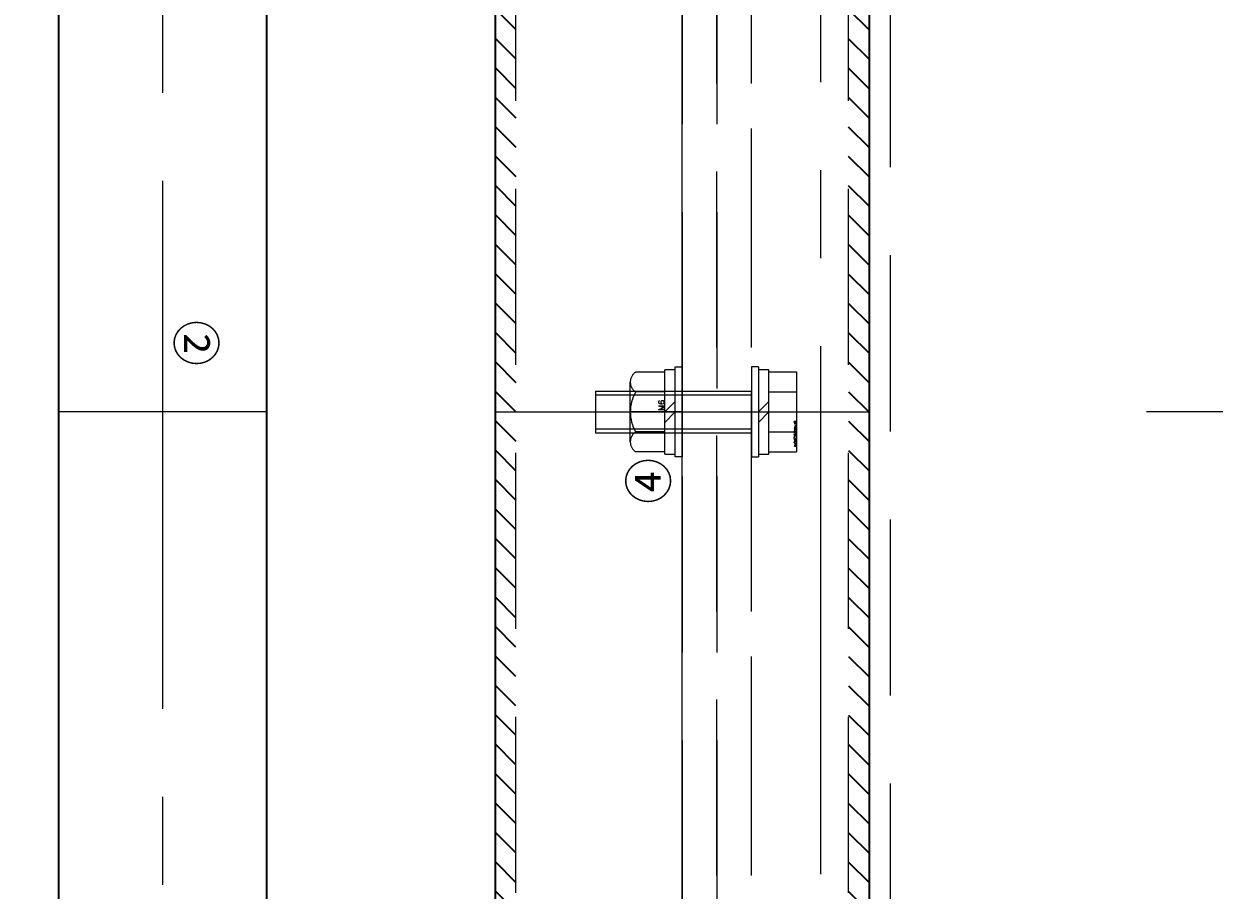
# Model space of a CAD drawing. Header units: millimetres. Extents: x -8731 to 85711, y -14522 to 31379.
# Drawn here: x 28443.4 to 28615.2, y -12586.9 to -12461.9 of the extents above; entities that cross this region are included whole.
import ezdxf

# ---------------------------------------------------------------- set-up
doc = ezdxf.new("R2010")
doc.units = ezdxf.units.MM
doc.header["$LTSCALE"] = 4
doc.header["$PDMODE"] = 99
doc.header["$PDSIZE"] = 1
for name, pattern in [('CENTER2', [28.575, 19.05, -3.175, 3.175, -3.175]), ('HIDDEN', [9.525, 6.35, -3.175]), ('PHANTOM2', [31.75, 15.875, -3.175, 3.175, -3.175, 3.175, -3.175])]:
    doc.linetypes.add(name, pattern=pattern)
for name, color, linetype, lineweight in [('04_HIDDEN', 2, 'HIDDEN', 13), ('05_CENTER', 4, 'CENTER2', 13), ('06_PHANTOM', 2, 'PHANTOM2', 13), ('08_DIM', 3, 'Continuous', 13)]:
    doc.layers.add(name, color=color, linetype=linetype, lineweight=lineweight)
doc.layers.add('10_DRAFT', color=8, linetype='Continuous', lineweight=0, plot=False)
doc.styles.add('KSS_TXT', font='txt.shx', dxfattribs={"bigfont": 'extfont2.shx'})
doc.styles.add('KSS_TXT_L', font='txt.shx', dxfattribs={"height": 9, "bigfont": 'extfont2.shx'})
doc.dimstyles.new('KSS_DIM', dxfattribs={"dimscale": 3, "dimtxt": 3, "dimasz": 2.5, "dimexe": 1.25, "dimexo": 0.625, "dimtad": 1, "dimdsep": 46, "dimtxsty": 'KSS_TXT', "dimblk": 'OPEN30', "dimcen": 0, "dimazin": 2, "dimtfac": 0.75, "dimtmove": 0, "dimatfit": 3, "dimldrblk": 'OPEN30', "dimfxl": 1, "dimtolj": 1, "dimarcsym": 0})

# ---------------------------------------------------------------- blocks, each defined once
blk = doc.blocks.new('A$C48783CE3_1_1')
at = {"layer": '05_CENTER'}
blk.add_line((7.5, 0), (-1265, 0), dxfattribs=at)
blk = doc.blocks.new('A$C621E6506_1_1')
h = blk.add_hatch()
h.set_pattern_fill('_USER', color=3, scale=3, angle=45, pattern_type=0)
h.set_pattern_definition([(45, (-21390.35, -7713.919), (-2.12132034, 2.12132034), [])])
h.paths.add_polyline_path([(0, 27), (0, 24), (106.5, 24), (106.5, 27)])
h.paths.add_polyline_path([(-106.5, 27), (-106.5, 24), (0, 24), (0, 27)])
h.paths.add_polyline_path([(0, -27), (0, -24), (-106.5, -24), (-106.5, -27)])
h.paths.add_polyline_path([(106.5, -27), (106.5, -24), (0, -24), (0, -27)])
at = {"color": 0}
blk.add_lwpolyline([(-106.5, -27), (106.5, -27), (107.5, -26), (107.5, 26), (106.5, 27), (-106.5, 27), (-107.5, 26), (-107.5, -26)], close=True, dxfattribs=at)
at = {"layer": '04_HIDDEN'}
for p, q in [((-107.5, 24), (107.5, 24)), ((-107.5, -24), (107.5, -24))]:
    blk.add_line(p, q, dxfattribs=at)
at = {"layer": '05_CENTER'}
blk.add_line((-194.76, 0), (164.5, 0), dxfattribs=at)
at = {"layer": '10_DRAFT'}
blk.add_line((0, 27), (0, -27), dxfattribs=at)
at = {"layer": '10_DRAFT', "style": 'KSS_TXT'}
blk.add_text('④', height=6, dxfattribs=at).set_placement((-13.25, 1.61))
blk = doc.blocks.new('A$C409C50D6_1_1')
at = {"color": 0}
for p, q in [((1, 15), (219, 15)), ((1, -15), (219, -15))]:
    blk.add_line(p, q, dxfattribs=at)
at = {"layer": '05_CENTER'}
blk.add_line((-37.65, 0), (257.65, 0), dxfattribs=at)
at = {"layer": '10_DRAFT'}
blk.add_line((110, 15), (110, -15), dxfattribs=at)
at = {"layer": '10_DRAFT', "style": 'KSS_TXT'}
blk.add_text('②', height=6, dxfattribs=at).set_placement((96.75, 1.61))
blk = doc.blocks.new('A$C191155EC_1_1')
at = {"layer": '06_PHANTOM', "color": 6}
blk.add_lwpolyline([(-2680, 100), (27, 100), (27, -100), (-2680, -100)], close=True, dxfattribs=at)
at = {"layer": '10_DRAFT'}
blk.add_line((0, 100), (0, -100), dxfattribs=at)
blk = doc.blocks.new('_Open30')
at = {"color": 0, "linetype": 'ByBlock', "lineweight": -2}
for p, q in [((-1, 0.268), (0, 0)), ((0, 0), (-1, -0.268)), ((0, 0), (-1, 0))]:
    blk.add_line(p, q, dxfattribs=at)
blk = doc.blocks.new('*D3559')
at = {"layer": '08_DIM', "color": 0, "lineweight": -2, "transparency": 16777216}
for p, q in [((28509.57, -12417.85), (28398.56, -12417.85)), ((28402.31, -12610.35), (28402.31, -12425.35)), ((28509.57, -12617.85), (28398.56, -12617.85))]:
    blk.add_line(p, q, dxfattribs=at)
at = {"layer": 'Defpoints', "color": 0, "transparency": 16777216}
for p in [(28402.31, -12417.85), (28511.44, -12417.85), (28511.44, -12617.85)]:
    blk.add_point(p, dxfattribs=at)
at = {"layer": '08_DIM', "color": 0, "lineweight": -2, "transparency": 16777216, "xscale": 7.5, "yscale": 7.5, "zscale": 7.5}
for p, rotation in [((28402.31, -12417.85), 90), ((28402.31, -12617.85), 270)]:
    blk.add_blockref('_Open30', p, dxfattribs=dict(at, rotation=rotation))
at = {"layer": '08_DIM', "color": 0, "transparency": 16777216, "char_height": 9, "attachment_point": 5, "rotation": 90, "style": 'KSS_TXT'}
for s, insert in [('\\A1;(濾布幅)', (28408.68, -12517.85)), ('\\A1;200', (28395.93, -12517.85))]:
    blk.add_mtext(s, dxfattribs=dict(at, insert=insert))
blk = doc.blocks.new('A$C5F3F16AD_1_1')
at = {"color": 0}
for points in [[(-105, 10), (105, 10), (105, 15), (-105, 15)], [(-175, 10), (175, 10), (176, 9), (176, -9), (175, -10), (-175, -10), (-176, -9), (-176, 9)]]:
    blk.add_lwpolyline(points, close=True, dxfattribs=at)
at = {"layer": '05_CENTER'}
for p, q in [((0, 19.82), (0, 4.95)), ((-181, 0), (181, 0))]:
    blk.add_line(p, q, dxfattribs=at)
blk = doc.blocks.new('A$C105E707F_1_1')
at = {"color": 0}
blk.add_lwpolyline([(-105, -5), (105, -5), (105, 0), (-105, 0)], close=True, dxfattribs=at)
at = {"layer": '05_CENTER'}
for p, q in [((-80, -8.97), (-80, 3.97)), ((0, -8.97), (0, 3.97)), ((80, -8.97), (80, 3.97))]:
    blk.add_line(p, q, dxfattribs=at)
blk = doc.blocks.new('M6Nua_1_1')
at = {"color": 0}
for p, q in [((-4.31, 7.5), (4.31, 7.5)), ((-5.75, 2.5), (-5.75, 6.73)), ((-2.88, 2.5), (-2.88, 6.73)), ((2.88, 2.5), (2.88, 6.73)), ((5.75, 2.5), (5.75, 6.73)), ((-6.1, 2.5), (-6.1, 1)), ((-6.1, 2.5), (6.1, 2.5)), ((0, 1), (-1.5, 2.5)), ((0, 2.5), (1.5, 1)), ((6.1, 1), (6.1, 2.5))]:
    blk.add_line(p, q, dxfattribs=at)
at = {"color": 0, "linetype": 'CENTER2'}
blk.add_line((0, 0), (0, 7.5), dxfattribs=at)
at = {"color": 0}
blk.add_lwpolyline([(-6.5, 1), (6.5, 1), (6.5, 0), (-6.5, 0)], close=True, dxfattribs=at)
for centre, radius, start, end in [((-4.31, 5.77), 1.73, 33.626, 146.374), ((0, 1.75), 5.75, 60, 120), ((4.31, 5.77), 1.73, 33.626, 146.374)]:
    blk.add_arc(centre, radius, start, end, dxfattribs=at)
at = {"layer": '10_DRAFT', "style": 'KSS_TXT'}
blk.add_text('M6', height=0.8, dxfattribs=at).set_placement((0.21, 2.61))
blk = doc.blocks.new('A$C148D4364_1_1_1')
at = {"color": 0, "linetype": 'CENTER2'}
blk.add_line((0, -24), (0, 8), dxfattribs=at)
at = {"color": 0}
for p, q in [((-5.77, 2.5), (-5.77, 6.5)), ((-5.77, 6.5), (5.77, 6.5)), ((-2.89, 2.5), (-2.89, 6.5)), ((2.89, 2.5), (2.89, 6.5)), ((5.77, 2.5), (5.77, 6.5)), ((-6.1, 2.5), (-6.1, 1)), ((6.1, 2.5), (-6.1, 2.5)), ((0, 1), (-1.5, 2.5)), ((0, 2.5), (1.5, 1)), ((6.1, 1), (6.1, 2.5)), ((-6.5, 1), (6.5, 1)), ((-6.5, 1), (-6.5, 0)), ((6.5, 0), (6.5, 1)), ((-6.5, 0), (6.5, 0))]:
    blk.add_line(p, q, dxfattribs=at)
at = {"color": 0, "linetype": 'HIDDEN'}
for p, q in [((-3, -22.5), (-3, 0)), ((-2.46, -22.5), (-2.46, 0)), ((2.46, -22.5), (2.46, 0)), ((3, -22.5), (3, 0)), ((-3, -22.5), (3, -22.5))]:
    blk.add_line(p, q, dxfattribs=at)
at = {"layer": '10_DRAFT', "style": 'KSS_TXT_L'}
blk.add_text('BT-M6x25L,SW,PW', height=0.3, dxfattribs=at).set_placement((1.32, 6.16))
blk = doc.blocks.new('A$C1A1A6917_1_1')
at = {"layer": '04_HIDDEN'}
for name, p, rotation in [('A$C5F3F16AD_1_1', (0, 120), 270), ('A$C105E707F_1_1', (15, 120), 90), ('A$C148D4364_1_1_1', (10, 120), 90), ('M6Nua_1_1', (20, 120), 270)]:
    blk.add_blockref(name, p, dxfattribs=dict(at, rotation=rotation))

msp = doc.modelspace()

# ---------------------------------------------------------------- block references
for name, p, rotation in [('A$C1A1A6917_1_1', (28558.44255, -12397.85315), 180), ('A$C621E6506_1_1', (28538.44255, -12517.85315), 89.99999999999999), ('A$C409C50D6_1_1', (28463.44255, -12407.85315), 270), ('A$C191155EC_1_1', (28538.44255, -12517.85315), 180)]:
    msp.add_blockref(name, p, dxfattribs=dict(rotation=rotation))
at = {"xscale": -1, "rotation": 180}
msp.add_blockref('A$C48783CE3_1_1', (29870.44255, -12517.85315), dxfattribs=at)

# ---------------------------------------------------------------- dimensions: what is measured, and where the dimension line sits
at = {"layer": '08_DIM'}
dim = msp.add_linear_dim(base=(28402.30811, -12417.85315), p1=(28511.44255, -12617.85315), p2=(28511.44255, -12417.85315), angle=270, dimstyle='KSS_DIM', override={"dimscale": 3, "dimpost": '\\X(濾布幅)'}, dxfattribs=at)
dim.commit()
dim.dimension.update_dxf_attribs({"geometry": '*D3559', "text_midpoint": (28395.93311, -12517.85315)})

doc.saveas('drawing.dxf')
